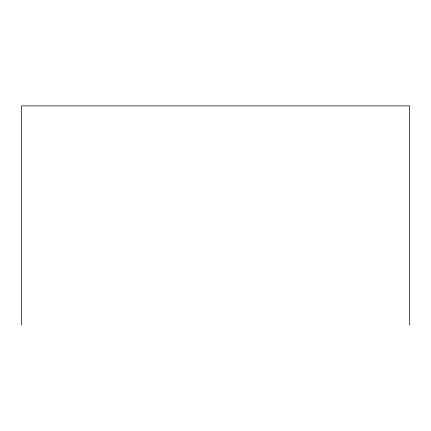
<?xml version="1.0" encoding="UTF-8"?>
<svg xmlns="http://www.w3.org/2000/svg" width="431" height="431" viewBox="0 0 431 431"><rect width="100%" height="100%" fill="white"/><g stroke="black" fill="none" stroke-linecap="round" stroke-linejoin="round"><path stroke-width="0.65" d="M409.45 325.119L409.45 105.881L21.55 105.881L21.55 325.119"/></g></svg>
